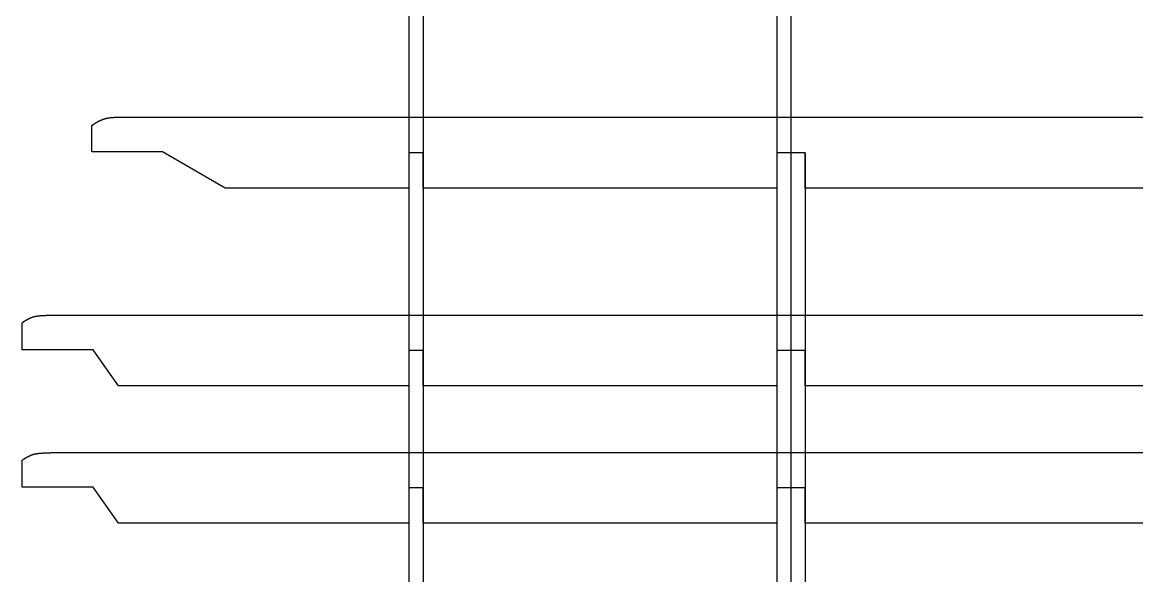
# Model space of a CAD drawing. Header units: inches. Extents: x -1514 to 1282, y -2074 to 286.
# Drawn here: x -461.23 to -429.74, y -153.01 to -137.36 of the extents above; entities that cross this region are included whole.
import ezdxf

# ---------------------------------------------------------------- set-up
doc = ezdxf.new("R2010")
doc.units = ezdxf.units.IN
doc.header["$LTSCALE"] = 0.1
doc.header["$MEASUREMENT"] = 0

msp = doc.modelspace()

# ---------------------------------------------------------------- linework, layer by layer
at = {"color": 3}
for p, q in [((-439.90824, -121.02337), (-439.90824, -222.48942)), ((-439.50824, -121.02337), (-439.50824, -213.28325)), ((-450.30828, -130.54698), (-450.30828, -224.15983)), ((-449.90826, -130.54698), (-449.90826, -205.2255)), ((-439.10827, -141.04436), (-439.10827, -219.8092))]:
    msp.add_line(p, q, dxfattribs=at)
at = {"color": 7, "linetype": 'Continuous', "lineweight": 25}
for points in [[(-429.29403, -142.04436), (-439.10827, -142.04436), (-439.10827, -141.04436), (-439.90827, -141.04436), (-439.90827, -142.04436), (-449.90827, -142.04436), (-449.90827, -141.04436), (-450.30827, -141.04436), (-450.30827, -142.04436), (-450.7806, -142.04436), (-451.25292, -142.04436), (-451.72525, -142.04436), (-452.19758, -142.04436), (-452.6699, -142.04436), (-453.14223, -142.04436), (-453.61456, -142.04436), (-454.08689, -142.04436), (-454.55921, -142.04436), (-455.03154, -142.04436), (-455.50387, -142.04436), (-457.27063, -141.02432), (-459.27063, -141.02432), (-459.27063, -140.28387), (-459.26643, -140.28028), (-459.2622, -140.27672), (-459.25795, -140.27319), (-459.25368, -140.26967), (-459.24938, -140.26618), (-459.24507, -140.26271), (-459.24073, -140.25927), (-459.23637, -140.25585), (-459.23199, -140.25245), (-459.22759, -140.24908), (-459.22317, -140.24573), (-459.21873, -140.2424), (-459.21427, -140.2391), (-459.20979, -140.23583), (-459.20529, -140.23258), (-459.20077, -140.22935), (-459.19623, -140.22615), (-459.19168, -140.22297), (-459.1871, -140.21982), (-459.18251, -140.21669), (-459.17789, -140.21359), (-459.17326, -140.21051), (-459.16861, -140.20746), (-459.16395, -140.20443), (-459.15927, -140.20143), (-459.15457, -140.19846), (-459.14985, -140.19551), (-459.14512, -140.19259), (-459.14037, -140.18969), (-459.1356, -140.18682), (-459.13082, -140.18398), (-459.12602, -140.18116), (-459.12121, -140.17837), (-459.11638, -140.17561), (-459.11154, -140.17287), (-459.10668, -140.17016), (-459.10181, -140.16748), (-459.09692, -140.16483), (-459.09202, -140.1622), (-459.0871, -140.1596), (-459.08218, -140.15703), (-459.07723, -140.15448), (-459.07228, -140.15196), (-459.06731, -140.14948), (-459.06233, -140.14701), (-459.05734, -140.14458), (-459.05234, -140.14218), (-459.04732, -140.1398), (-459.04229, -140.13746), (-459.03725, -140.13514), (-459.0322, -140.13285), (-459.02714, -140.13059), (-459.02206, -140.12836), (-459.01698, -140.12616), (-459.01189, -140.12398), (-459.00678, -140.12184), (-459.00167, -140.11973), (-458.99654, -140.11764), (-458.99141, -140.11559), (-458.98627, -140.11357), (-458.98112, -140.11157), (-458.97595, -140.10961), (-458.97077, -140.10767), (-458.96557, -140.10576), (-458.96037, -140.10388), (-458.95515, -140.10202), (-458.94992, -140.1002), (-458.94468, -140.0984), (-458.93942, -140.09664), (-458.93416, -140.0949), (-458.92888, -140.09319), (-458.92359, -140.09151), (-458.9183, -140.08985), (-458.91299, -140.08823), (-458.90767, -140.08664), (-458.90234, -140.08507), (-458.897, -140.08353), (-458.89165, -140.08203), (-458.8863, -140.08055), (-458.88093, -140.0791), (-458.87556, -140.07768), (-458.87017, -140.07628), (-458.86478, -140.07492), (-458.85938, -140.07359), (-458.85398, -140.07228), (-458.84856, -140.07101), (-458.84314, -140.06976), (-458.83771, -140.06855), (-458.83227, -140.06736), (-458.82683, -140.0662), (-458.82138, -140.06507), (-458.81593, -140.06397), (-458.81047, -140.0629), (-458.805, -140.06186), (-458.79953, -140.06085), (-458.79405, -140.05987), (-458.78857, -140.05892), (-458.78309, -140.058), (-458.7776, -140.05711), (-458.7721, -140.05625), (-458.76661, -140.05542), (-458.7611, -140.05462), (-458.7556, -140.05384), (-458.75009, -140.0531), (-458.74458, -140.05239), (-458.73907, -140.05171), (-458.73355, -140.05106), (-458.72803, -140.05044), (-458.72251, -140.04984), (-458.71699, -140.04928), (-458.71147, -140.04875), (-458.70595, -140.04825), (-458.70042, -140.04778), (-458.6949, -140.04734), (-458.68937, -140.04693), (-458.68384, -140.04655), (-458.67832, -140.0462), (-458.67279, -140.04588), (-458.66727, -140.0456), (-458.66174, -140.04534), (-458.65622, -140.04511), (-458.65062, -140.04491), (-458.64503, -140.04475), (-458.63943, -140.04461), (-458.63382, -140.0445), (-458.62822, -140.04443), (-458.62262, -140.04438), (-458.61702, -140.04436), (-399.57104, -140.04436)], [(-429.29403, -147.63693), (-439.10827, -147.63693), (-439.10827, -146.63693), (-439.90827, -146.63693), (-439.90827, -147.63693), (-449.90827, -147.63693), (-449.90827, -146.63693), (-450.30827, -146.63693), (-450.30827, -147.63693), (-458.51713, -147.63693), (-459.23466, -146.61693), (-461.23466, -146.61693), (-461.23466, -145.85444), (-461.23291, -145.85305), (-461.23116, -145.85166), (-461.22941, -145.85027), (-461.22765, -145.84889), (-461.22589, -145.84751), (-461.22413, -145.84614), (-461.22236, -145.84477), (-461.22059, -145.8434), (-461.21881, -145.84203), (-461.21704, -145.84067), (-461.21525, -145.83932), (-461.21347, -145.83797), (-461.21168, -145.83662), (-461.20989, -145.83528), (-461.2081, -145.83394), (-461.2063, -145.8326), (-461.2045, -145.83127), (-461.20269, -145.82994), (-461.20088, -145.82862), (-461.19907, -145.8273), (-461.19726, -145.82598), (-461.19544, -145.82467), (-461.19362, -145.82336), (-461.19179, -145.82205), (-461.18997, -145.82075), (-461.18814, -145.81946), (-461.1863, -145.81817), (-461.18446, -145.81688), (-461.18262, -145.81559), (-461.18078, -145.81431), (-461.17893, -145.81304), (-461.17708, -145.81176), (-461.17523, -145.8105), (-461.17338, -145.80923), (-461.17152, -145.80797), (-461.16966, -145.80672), (-461.16779, -145.80547), (-461.16592, -145.80422), (-461.16405, -145.80297), (-461.16218, -145.80173), (-461.1603, -145.8005), (-461.15842, -145.79927), (-461.15654, -145.79804), (-461.15465, -145.79682), (-461.15276, -145.7956), (-461.15087, -145.79439), (-461.14898, -145.79318), (-461.14708, -145.79197), (-461.14518, -145.79077), (-461.14328, -145.78957), (-461.14137, -145.78838), (-461.13946, -145.78719), (-461.13755, -145.786), (-461.13564, -145.78482), (-461.13372, -145.78364), (-461.1318, -145.78247), (-461.12988, -145.7813), (-461.12796, -145.78014), (-461.12603, -145.77898), (-461.1241, -145.77783), (-461.12216, -145.77667), (-461.12023, -145.77553), (-461.11829, -145.77439), (-461.11635, -145.77325), (-461.11441, -145.77211), (-461.11246, -145.77098), (-461.11051, -145.76986), (-461.10856, -145.76874), (-461.10661, -145.76762), (-461.10465, -145.76651), (-461.10269, -145.7654), (-461.10073, -145.7643), (-461.09877, -145.7632), (-461.0968, -145.76211), (-461.09483, -145.76102), (-461.09286, -145.75993), (-461.09089, -145.75885), (-461.08891, -145.75777), (-461.08693, -145.7567), (-461.08495, -145.75563), (-461.08297, -145.75457), (-461.08098, -145.75351), (-461.079, -145.75246), (-461.07701, -145.75141), (-461.07501, -145.75036), (-461.07302, -145.74932), (-461.07102, -145.74828), (-461.06902, -145.74725), (-461.06702, -145.74622), (-461.06502, -145.7452), (-461.06301, -145.74418), (-461.061, -145.74317), (-461.05899, -145.74216), (-461.05698, -145.74115), (-461.05497, -145.74015), (-461.05295, -145.73916), (-461.05093, -145.73817), (-461.04891, -145.73718), (-461.04689, -145.7362), (-461.04486, -145.73522), (-461.04284, -145.73425), (-461.04081, -145.73328), (-461.03878, -145.73231), (-461.03674, -145.73136), (-461.03471, -145.7304), (-461.03267, -145.72945), (-461.03063, -145.72851), (-461.02859, -145.72757), (-461.02655, -145.72663), (-461.0245, -145.7257), (-461.02246, -145.72477), (-461.02041, -145.72385), (-461.01836, -145.72294), (-461.0163, -145.72202), (-461.01425, -145.72112), (-461.01219, -145.72021), (-461.01014, -145.71932), (-461.00808, -145.71842), (-461.00601, -145.71753), (-461.00395, -145.71665), (-461.00189, -145.71577), (-460.99982, -145.7149), (-460.99775, -145.71403), (-460.99568, -145.71316), (-460.99361, -145.7123), (-460.99153, -145.71145), (-460.98946, -145.7106), (-460.98738, -145.70975), (-460.9853, -145.70891), (-460.98322, -145.70808), (-460.98114, -145.70725), (-460.97906, -145.70642), (-460.97697, -145.7056), (-460.97489, -145.70478), (-460.9728, -145.70397), (-460.97071, -145.70317), (-460.96862, -145.70237), (-460.96653, -145.70157), (-460.96443, -145.70078), (-460.96234, -145.69999), (-460.96024, -145.69921), (-460.95814, -145.69843), (-460.95604, -145.69766), (-460.95394, -145.69689), (-460.95184, -145.69613), (-460.94974, -145.69537), (-460.94763, -145.69462), (-460.94552, -145.69388), (-460.94342, -145.69313), (-460.94289, -145.69295), (-460.94262, -145.69286), (-460.94236, -145.69276), (-460.9413, -145.69239), (-460.93917, -145.69166), (-460.9381, -145.69129), (-460.93704, -145.69092), (-460.93597, -145.69056), (-460.9349, -145.69019), (-460.93382, -145.68983), (-460.93275, -145.68947), (-460.93167, -145.68911), (-460.93059, -145.68875), (-460.9295, -145.6884), (-460.92841, -145.68804), (-460.92732, -145.68768), (-460.92622, -145.68733), (-460.92512, -145.68698), (-460.92402, -145.68662), (-460.92291, -145.68627), (-460.92179, -145.68592), (-460.92067, -145.68558), (-460.91955, -145.68523), (-460.91842, -145.68488), (-460.91728, -145.68454), (-460.91671, -145.68437), (-460.91613, -145.68419), (-460.91556, -145.68402), (-460.91498, -145.68385), (-460.91441, -145.68368), (-460.91383, -145.68351), (-460.91325, -145.68334), (-460.91266, -145.68317), (-460.91208, -145.683), (-460.91149, -145.68283), (-460.91091, -145.68266), (-460.91032, -145.68249), (-460.90972, -145.68232), (-460.90913, -145.68216), (-460.90853, -145.68199), (-460.90794, -145.68182), (-460.90734, -145.68165), (-460.90673, -145.68148), (-460.90613, -145.68132), (-460.90552, -145.68115), (-460.90491, -145.68098), (-460.9043, -145.68082), (-460.90369, -145.68065), (-460.90308, -145.68049), (-460.90246, -145.68032), (-460.90184, -145.68016), (-460.90122, -145.67999), (-460.90059, -145.67983), (-460.89997, -145.67966), (-460.89934, -145.6795), (-460.8987, -145.67934), (-460.89807, -145.67917), (-460.89743, -145.67901), (-460.89679, -145.67885), (-460.89615, -145.67868), (-460.89551, -145.67852), (-460.89486, -145.67836), (-460.89421, -145.6782), (-460.89356, -145.67804), (-460.8929, -145.67788), (-460.89224, -145.67771), (-460.89158, -145.67755), (-460.89092, -145.67739), (-460.89025, -145.67723), (-460.88958, -145.67707), (-460.88891, -145.67691), (-460.88823, -145.67676), (-460.88755, -145.6766), (-460.88687, -145.67644), (-460.88619, -145.67628), (-460.8855, -145.67612), (-460.88481, -145.67596), (-460.88412, -145.67581), (-460.88342, -145.67565), (-460.88272, -145.67549), (-460.88201, -145.67533), (-460.88131, -145.67518), (-460.8806, -145.67502), (-460.87988, -145.67486), (-460.87917, -145.67471), (-460.87845, -145.67455), (-460.87772, -145.6744), (-460.877, -145.67424), (-460.87627, -145.67409), (-460.87553, -145.67393), (-460.87479, -145.67378), (-460.87405, -145.67363), (-460.87331, -145.67347), (-460.87256, -145.67332), (-460.87181, -145.67317), (-460.87105, -145.67301), (-460.87029, -145.67286), (-460.86953, -145.67271), (-460.86876, -145.67256), (-460.86799, -145.6724), (-460.86721, -145.67225), (-460.86644, -145.6721), (-460.86565, -145.67195), (-460.86487, -145.6718), (-460.86408, -145.67165), (-460.86328, -145.6715), (-460.86248, -145.67135), (-460.86168, -145.6712), (-460.86087, -145.67105), (-460.86006, -145.6709), (-460.85925, -145.67075), (-460.85843, -145.6706), (-460.8576, -145.67045), (-460.85678, -145.67031), (-460.85595, -145.67016), (-460.85511, -145.67001), (-460.85427, -145.66986), (-460.85342, -145.66972), (-460.85257, -145.66957), (-460.85172, -145.66942), (-460.85086, -145.66928), (-460.85, -145.66913), (-460.84913, -145.66898), (-460.84826, -145.66884), (-460.84738, -145.66869), (-460.8465, -145.66855), (-460.84562, -145.6684), (-460.84473, -145.66826), (-460.84383, -145.66811), (-460.84293, -145.66797), (-460.84203, -145.66783), (-460.84112, -145.66768), (-460.8402, -145.66754), (-460.83928, -145.6674), (-460.83836, -145.66725), (-460.83743, -145.66711), (-460.8365, -145.66697), (-460.83556, -145.66683), (-460.83461, -145.66669), (-460.83366, -145.66654), (-460.83271, -145.6664), (-460.83175, -145.66626), (-460.83079, -145.66612), (-460.82982, -145.66598), (-460.82884, -145.66584), (-460.82786, -145.6657), (-460.82688, -145.66556), (-460.82589, -145.66542), (-460.82489, -145.66528), (-460.82389, -145.66514), (-460.82288, -145.665), (-460.82187, -145.66486), (-460.82086, -145.66473), (-460.81983, -145.66459), (-460.8188, -145.66445), (-460.81777, -145.66431), (-460.81673, -145.66418), (-460.81569, -145.66404), (-460.81464, -145.6639), (-460.81358, -145.66376), (-460.81252, -145.66363), (-460.81145, -145.66349), (-460.81038, -145.66336), (-460.8093, -145.66322), (-460.80821, -145.66309), (-460.80712, -145.66295), (-460.80602, -145.66282), (-460.80492, -145.66268), (-460.80381, -145.66255), (-460.8027, -145.66241), (-460.80158, -145.66228), (-460.80045, -145.66214), (-460.79932, -145.66201), (-460.79818, -145.66188), (-460.79703, -145.66174), (-460.79588, -145.66161), (-460.79473, -145.66148), (-460.79356, -145.66135), (-460.79239, -145.66122), (-460.79122, -145.66108), (-460.79004, -145.66095), (-460.78885, -145.66082), (-460.78765, -145.66069), (-460.78645, -145.66056), (-460.78585, -145.66049), (-460.78524, -145.66043), (-460.78464, -145.66036), (-460.78403, -145.6603), (-460.78342, -145.66023), (-460.78281, -145.66017), (-460.7822, -145.6601), (-460.78158, -145.66004), (-460.78096, -145.65997), (-460.78035, -145.65991), (-460.77973, -145.65984), (-460.77911, -145.65978), (-460.77848, -145.65971), (-460.77786, -145.65965), (-460.77723, -145.65959), (-460.77661, -145.65952), (-460.77598, -145.65946), (-460.77535, -145.65939), (-460.77471, -145.65933), (-460.77408, -145.65926), (-460.77344, -145.6592), (-460.77281, -145.65914), (-460.77217, -145.65907), (-460.77153, -145.65901), (-460.77088, -145.65894), (-460.77024, -145.65888), (-460.76959, -145.65882), (-460.76894, -145.65875), (-460.76829, -145.65869), (-460.76764, -145.65862), (-460.76699, -145.65856), (-460.76634, -145.6585), (-460.76568, -145.65843), (-460.76502, -145.65837), (-460.76436, -145.65831), (-460.7637, -145.65824), (-460.76304, -145.65818), (-460.76237, -145.65812), (-460.7617, -145.65805), (-460.76103, -145.65799), (-460.76036, -145.65793), (-460.75969, -145.65787), (-460.75902, -145.6578), (-460.75834, -145.65774), (-460.75767, -145.65768), (-460.75699, -145.65761), (-460.7563, -145.65755), (-460.75562, -145.65749), (-460.75494, -145.65743), (-460.75425, -145.65736), (-460.75356, -145.6573), (-460.75287, -145.65724), (-460.75218, -145.65718), (-460.75149, -145.65712), (-460.75079, -145.65705), (-460.75009, -145.65699), (-460.7494, -145.65693), (-460.74869, -145.65687), (-460.74799, -145.6568), (-460.74729, -145.65674), (-460.74658, -145.65668), (-460.74587, -145.65662), (-460.74516, -145.65656), (-460.74445, -145.6565), (-460.74374, -145.65643), (-460.74302, -145.65637), (-460.7423, -145.65631), (-460.74158, -145.65625), (-460.74086, -145.65619), (-460.74014, -145.65613), (-460.73941, -145.65607), (-460.73869, -145.656), (-460.73796, -145.65594), (-460.73723, -145.65588), (-460.7365, -145.65582), (-460.73576, -145.65576), (-460.73502, -145.6557), (-460.73429, -145.65564), (-460.73355, -145.65558), (-460.7328, -145.65552), (-460.73206, -145.65546), (-460.73131, -145.6554), (-460.73057, -145.65534), (-460.72982, -145.65527), (-460.72907, -145.65521), (-460.72831, -145.65515), (-460.72756, -145.65509), (-460.7268, -145.65503), (-460.72604, -145.65497), (-460.72528, -145.65491), (-460.72451, -145.65485), (-460.72375, -145.65479), (-460.72298, -145.65473), (-460.72221, -145.65467), (-460.72144, -145.65461), (-460.72067, -145.65455), (-460.71989, -145.65449), (-460.71912, -145.65443), (-460.71834, -145.65437), (-460.71756, -145.65431), (-460.71677, -145.65425), (-460.71599, -145.65419), (-460.7152, -145.65414), (-460.71441, -145.65408), (-460.71362, -145.65402), (-460.71283, -145.65396), (-460.71203, -145.6539), (-460.71124, -145.65384), (-460.71044, -145.65378), (-460.70964, -145.65372), (-460.70883, -145.65366), (-460.70803, -145.6536), (-460.70722, -145.65354), (-460.70641, -145.65348), (-460.7056, -145.65343), (-460.70479, -145.65337), (-460.70397, -145.65331), (-460.70315, -145.65325), (-460.70234, -145.65319), (-460.70151, -145.65313), (-460.70069, -145.65307), (-460.69986, -145.65302), (-460.69904, -145.65296), (-460.69821, -145.6529), (-460.69738, -145.65284), (-460.69654, -145.65278), (-460.69571, -145.65272), (-460.69487, -145.65267), (-460.69403, -145.65261), (-460.69318, -145.65255), (-460.69234, -145.65249), (-460.69149, -145.65243), (-460.69064, -145.65238), (-460.68979, -145.65232), (-460.68894, -145.65226), (-460.68809, -145.6522), (-460.68723, -145.65215), (-460.68637, -145.65209), (-460.68551, -145.65203), (-460.68464, -145.65197), (-460.68378, -145.65192), (-460.68291, -145.65186), (-460.68204, -145.6518), (-460.68117, -145.65174), (-460.68029, -145.65169), (-460.67942, -145.65163), (-460.67854, -145.65157), (-460.67766, -145.65152), (-460.67678, -145.65146), (-460.67589, -145.6514), (-460.675, -145.65135), (-460.67411, -145.65129), (-460.67322, -145.65123), (-460.67233, -145.65118), (-460.67143, -145.65112), (-460.67053, -145.65106), (-460.66963, -145.65101), (-460.66873, -145.65095), (-460.66783, -145.65089), (-460.66692, -145.65084), (-460.66601, -145.65078), (-460.6651, -145.65072), (-460.66418, -145.65067), (-460.66327, -145.65061), (-460.66235, -145.65055), (-460.66143, -145.6505), (-460.66051, -145.65044), (-460.65958, -145.65039), (-460.65865, -145.65033), (-460.65772, -145.65028), (-460.65679, -145.65022), (-460.65586, -145.65016), (-460.65492, -145.65011), (-460.65398, -145.65005), (-460.65304, -145.65), (-460.6521, -145.64994), (-460.65116, -145.64989), (-460.65021, -145.64983), (-460.64926, -145.64978), (-460.64831, -145.64972), (-460.64735, -145.64966), (-460.64639, -145.64961), (-460.64543, -145.64955), (-460.64447, -145.6495), (-460.64351, -145.64944), (-460.64254, -145.64939), (-460.64158, -145.64933), (-460.6406, -145.64928), (-460.63963, -145.64922), (-460.63866, -145.64917), (-460.63768, -145.64911), (-460.6367, -145.64906), (-460.63572, -145.64901), (-460.63473, -145.64895), (-460.63374, -145.6489), (-460.63275, -145.64884), (-460.63176, -145.64879), (-460.63077, -145.64873), (-460.62977, -145.64868), (-460.62877, -145.64862), (-460.62777, -145.64857), (-460.62677, -145.64852), (-460.62576, -145.64846), (-460.62475, -145.64841), (-460.62374, -145.64835), (-460.62273, -145.6483), (-460.62171, -145.64825), (-460.6207, -145.64819), (-460.61968, -145.64814), (-460.61865, -145.64809), (-460.61763, -145.64803), (-460.6166, -145.64798), (-460.61557, -145.64792), (-460.61454, -145.64787), (-460.6135, -145.64782), (-460.61247, -145.64776), (-460.61143, -145.64771), (-460.61038, -145.64766), (-460.60934, -145.6476), (-460.60829, -145.64755), (-460.60724, -145.6475), (-460.60619, -145.64744), (-460.60514, -145.64739), (-460.60408, -145.64734), (-460.60302, -145.64729), (-460.60196, -145.64723), (-460.6009, -145.64718), (-460.59983, -145.64713), (-460.59876, -145.64707), (-460.59769, -145.64702), (-460.59661, -145.64697), (-460.59554, -145.64692), (-460.59446, -145.64686), (-460.59338, -145.64681), (-460.59229, -145.64676), (-460.59121, -145.64671), (-460.59012, -145.64665), (-460.58902, -145.6466), (-460.58793, -145.64655), (-460.58683, -145.6465), (-460.58573, -145.64644), (-460.58463, -145.64639), (-460.58353, -145.64634), (-460.58242, -145.64629), (-460.58131, -145.64624), (-460.5802, -145.64618), (-460.57909, -145.64613), (-460.57797, -145.64608), (-460.57685, -145.64603), (-460.57573, -145.64598), (-460.5746, -145.64593), (-460.57348, -145.64587), (-460.57235, -145.64582), (-460.57121, -145.64577), (-460.57008, -145.64572), (-460.56894, -145.64567), (-460.5678, -145.64562), (-460.56666, -145.64557), (-460.56551, -145.64551), (-460.56436, -145.64546), (-460.56321, -145.64541), (-460.56206, -145.64536), (-460.5609, -145.64531), (-460.55975, -145.64526), (-460.55859, -145.64521), (-460.55742, -145.64516), (-460.55626, -145.64511), (-460.55509, -145.64505), (-460.55392, -145.645), (-460.55274, -145.64495), (-460.55156, -145.6449), (-460.55038, -145.64485), (-460.5492, -145.6448), (-460.54802, -145.64475), (-460.54683, -145.6447), (-460.54564, -145.64465), (-460.54445, -145.6446), (-460.54325, -145.64455), (-460.54205, -145.6445), (-460.54085, -145.64445), (-460.53965, -145.6444), (-460.53844, -145.64435), (-460.53724, -145.6443), (-460.53602, -145.64425), (-460.53481, -145.6442), (-460.53359, -145.64415), (-460.53237, -145.6441), (-460.53115, -145.64405), (-460.52993, -145.644), (-460.5287, -145.64395), (-460.52747, -145.6439), (-460.52624, -145.64385), (-460.525, -145.6438), (-460.52376, -145.64375), (-460.52252, -145.6437), (-460.52128, -145.64365), (-460.52003, -145.6436), (-460.51878, -145.64355), (-460.51753, -145.6435), (-460.51627, -145.64345), (-460.51501, -145.64341), (-460.51375, -145.64336), (-460.51249, -145.64331), (-460.51122, -145.64326), (-460.50996, -145.64321), (-460.50868, -145.64316), (-460.50741, -145.64311), (-460.50613, -145.64306), (-460.50485, -145.64301), (-460.50357, -145.64296), (-460.50228, -145.64292), (-460.501, -145.64287), (-460.49971, -145.64282), (-460.49841, -145.64277), (-460.49711, -145.64272), (-460.49582, -145.64267), (-460.49451, -145.64262), (-460.49321, -145.64258), (-460.4919, -145.64253), (-460.49059, -145.64248), (-460.48928, -145.64243), (-460.48796, -145.64238), (-460.48664, -145.64234), (-460.48532, -145.64229), (-460.48399, -145.64224), (-460.48266, -145.64219), (-460.48133, -145.64214), (-460.48, -145.6421), (-460.47866, -145.64205), (-460.47732, -145.642), (-460.47598, -145.64195), (-460.47464, -145.6419), (-460.47329, -145.64186), (-460.47194, -145.64181), (-460.47059, -145.64176), (-460.46923, -145.64171), (-460.46787, -145.64167), (-460.46651, -145.64162), (-460.46514, -145.64157), (-460.46377, -145.64152), (-460.4624, -145.64148), (-460.46103, -145.64143), (-460.45965, -145.64138), (-460.45827, -145.64133), (-460.45689, -145.64129), (-460.4555, -145.64124), (-460.45411, -145.64119), (-460.45272, -145.64115), (-460.45133, -145.6411), (-460.44993, -145.64105), (-460.44853, -145.64101), (-460.44713, -145.64096), (-460.44572, -145.64091), (-460.44431, -145.64087), (-460.4429, -145.64082), (-460.44148, -145.64077), (-460.44007, -145.64073), (-460.43865, -145.64068), (-460.43722, -145.64063), (-460.43579, -145.64059), (-460.43436, -145.64054), (-460.43293, -145.64049), (-460.4315, -145.64045), (-460.43006, -145.6404), (-460.42861, -145.64035), (-460.42717, -145.64031), (-460.42572, -145.64026), (-460.42427, -145.64022), (-460.42282, -145.64017), (-460.42136, -145.64012), (-460.4199, -145.64008), (-460.41844, -145.64003), (-460.41697, -145.63999), (-460.4155, -145.63994), (-460.41403, -145.6399), (-460.41255, -145.63985), (-460.41107, -145.6398), (-460.40959, -145.63976), (-460.40811, -145.63971), (-460.40662, -145.63967), (-460.40513, -145.63962), (-460.40364, -145.63958), (-460.40214, -145.63953), (-460.40064, -145.63949), (-460.39914, -145.63944), (-460.39763, -145.6394), (-460.39612, -145.63935), (-460.39461, -145.6393), (-460.3931, -145.63926), (-460.39158, -145.63921), (-460.39006, -145.63917), (-460.38853, -145.63912), (-460.387, -145.63908), (-460.38547, -145.63903), (-460.38394, -145.63899), (-460.3824, -145.63895), (-460.38086, -145.6389), (-460.37932, -145.63886), (-460.37777, -145.63881), (-460.37622, -145.63877), (-460.37467, -145.63872), (-460.37312, -145.63868), (-460.37156, -145.63863), (-460.37, -145.63859), (-460.36843, -145.63854), (-460.36686, -145.6385), (-460.36529, -145.63846), (-460.36372, -145.63841), (-460.36214, -145.63837), (-460.36056, -145.63832), (-460.35897, -145.63828), (-460.35739, -145.63823), (-460.3558, -145.63819), (-460.3542, -145.63815), (-460.35261, -145.6381), (-460.35101, -145.63806), (-460.3494, -145.63801), (-460.3478, -145.63797), (-460.34619, -145.63793), (-460.34457, -145.63788), (-460.34296, -145.63784), (-460.34134, -145.6378), (-460.33971, -145.63775), (-460.33809, -145.63771), (-460.33646, -145.63767), (-460.33483, -145.63762), (-460.33319, -145.63758), (-460.33155, -145.63754), (-460.32991, -145.63749), (-460.32827, -145.63745), (-460.32662, -145.63741), (-460.32497, -145.63736), (-460.32331, -145.63732), (-460.32165, -145.63728), (-460.31999, -145.63723), (-460.31833, -145.63719), (-460.31666, -145.63715), (-460.31499, -145.6371), (-460.31331, -145.63706), (-460.31164, -145.63702), (-460.30995, -145.63698), (-460.30827, -145.63693), (-397.87979, -145.63693)], [(-429.29403, -151.5269), (-439.10827, -151.5269), (-439.10827, -150.5269), (-439.90827, -150.5269), (-439.90827, -151.5269), (-449.90827, -151.5269), (-449.90827, -150.5269), (-450.30827, -150.5269), (-450.30827, -151.5269), (-458.51713, -151.5269), (-459.23466, -150.5069), (-461.23466, -150.5069), (-461.23466, -149.74441), (-461.23291, -149.74302), (-461.23116, -149.74163), (-461.22941, -149.74024), (-461.22765, -149.73886), (-461.22589, -149.73748), (-461.22413, -149.7361), (-461.22236, -149.73473), (-461.22059, -149.73336), (-461.21881, -149.732), (-461.21704, -149.73064), (-461.21525, -149.72929), (-461.21347, -149.72793), (-461.21168, -149.72659), (-461.20989, -149.72524), (-461.2081, -149.7239), (-461.2063, -149.72257), (-461.2045, -149.72124), (-461.20269, -149.71991), (-461.20088, -149.71858), (-461.19907, -149.71726), (-461.19726, -149.71595), (-461.19544, -149.71463), (-461.19362, -149.71333), (-461.19179, -149.71202), (-461.18997, -149.71072), (-461.18814, -149.70942), (-461.1863, -149.70813), (-461.18446, -149.70684), (-461.18262, -149.70556), (-461.18078, -149.70428), (-461.17893, -149.703), (-461.17708, -149.70173), (-461.17523, -149.70046), (-461.17338, -149.6992), (-461.17152, -149.69794), (-461.16966, -149.69668), (-461.16779, -149.69543), (-461.16592, -149.69418), (-461.16405, -149.69294), (-461.16218, -149.6917), (-461.1603, -149.69047), (-461.15842, -149.68924), (-461.15654, -149.68801), (-461.15465, -149.68679), (-461.15276, -149.68557), (-461.15087, -149.68435), (-461.14898, -149.68314), (-461.14708, -149.68194), (-461.14518, -149.68073), (-461.14328, -149.67954), (-461.14137, -149.67834), (-461.13946, -149.67715), (-461.13755, -149.67597), (-461.13564, -149.67479), (-461.13372, -149.67361), (-461.1318, -149.67244), (-461.12988, -149.67127), (-461.12796, -149.67011), (-461.12603, -149.66895), (-461.1241, -149.66779), (-461.12216, -149.66664), (-461.12023, -149.6655), (-461.11829, -149.66435), (-461.11635, -149.66321), (-461.11441, -149.66208), (-461.11246, -149.66095), (-461.11051, -149.65983), (-461.10856, -149.65871), (-461.10661, -149.65759), (-461.10465, -149.65648), (-461.10269, -149.65537), (-461.10073, -149.65427), (-461.09877, -149.65317), (-461.0968, -149.65207), (-461.09483, -149.65098), (-461.09286, -149.6499), (-461.09089, -149.64882), (-461.08891, -149.64774), (-461.08693, -149.64667), (-461.08495, -149.6456), (-461.08297, -149.64454), (-461.08098, -149.64348), (-461.079, -149.64242), (-461.07701, -149.64137), (-461.07501, -149.64033), (-461.07302, -149.63929), (-461.07102, -149.63825), (-461.06902, -149.63722), (-461.06702, -149.63619), (-461.06502, -149.63517), (-461.06301, -149.63415), (-461.061, -149.63313), (-461.05899, -149.63212), (-461.05698, -149.63112), (-461.05497, -149.63012), (-461.05295, -149.62912), (-461.05093, -149.62813), (-461.04891, -149.62715), (-461.04689, -149.62616), (-461.04486, -149.62519), (-461.04284, -149.62421), (-461.04081, -149.62325), (-461.03878, -149.62228), (-461.03674, -149.62132), (-461.03471, -149.62037), (-461.03267, -149.61942), (-461.03063, -149.61847), (-461.02859, -149.61753), (-461.02655, -149.6166), (-461.0245, -149.61567), (-461.02246, -149.61474), (-461.02041, -149.61382), (-461.01836, -149.6129), (-461.0163, -149.61199), (-461.01425, -149.61108), (-461.01219, -149.61018), (-461.01014, -149.60928), (-461.00808, -149.60839), (-461.00601, -149.6075), (-461.00395, -149.60662), (-461.00189, -149.60574), (-460.99982, -149.60487), (-460.99775, -149.604), (-460.99568, -149.60313), (-460.99361, -149.60227), (-460.99153, -149.60142), (-460.98946, -149.60057), (-460.98738, -149.59972), (-460.9853, -149.59888), (-460.98322, -149.59805), (-460.98114, -149.59721), (-460.97906, -149.59639), (-460.97697, -149.59557), (-460.97489, -149.59475), (-460.9728, -149.59394), (-460.97071, -149.59313), (-460.96862, -149.59233), (-460.96653, -149.59154), (-460.96443, -149.59074), (-460.96234, -149.58996), (-460.96024, -149.58918), (-460.95814, -149.5884), (-460.95604, -149.58763), (-460.95394, -149.58686), (-460.95184, -149.5861), (-460.94974, -149.58534), (-460.94763, -149.58459), (-460.94552, -149.58384), (-460.94342, -149.5831), (-460.94289, -149.58292), (-460.94262, -149.58282), (-460.94236, -149.58273), (-460.9413, -149.58236), (-460.93917, -149.58162), (-460.9381, -149.58126), (-460.93704, -149.58089), (-460.93597, -149.58053), (-460.9349, -149.58016), (-460.93382, -149.5798), (-460.93275, -149.57944), (-460.93167, -149.57908), (-460.93059, -149.57872), (-460.9295, -149.57836), (-460.92841, -149.57801), (-460.92732, -149.57765), (-460.92622, -149.5773), (-460.92512, -149.57694), (-460.92402, -149.57659), (-460.92291, -149.57624), (-460.92179, -149.57589), (-460.92067, -149.57554), (-460.91955, -149.5752), (-460.91842, -149.57485), (-460.91728, -149.57451), (-460.91671, -149.57433), (-460.91613, -149.57416), (-460.91556, -149.57399), (-460.91498, -149.57382), (-460.91441, -149.57365), (-460.91383, -149.57348), (-460.91325, -149.57331), (-460.91266, -149.57314), (-460.91208, -149.57297), (-460.91149, -149.5728), (-460.91091, -149.57263), (-460.91032, -149.57246), (-460.90972, -149.57229), (-460.90913, -149.57212), (-460.90853, -149.57195), (-460.90794, -149.57179), (-460.90734, -149.57162), (-460.90673, -149.57145), (-460.90613, -149.57129), (-460.90552, -149.57112), (-460.90491, -149.57095), (-460.9043, -149.57079), (-460.90369, -149.57062), (-460.90308, -149.57045), (-460.90246, -149.57029), (-460.90184, -149.57012), (-460.90122, -149.56996), (-460.90059, -149.5698), (-460.89997, -149.56963), (-460.89934, -149.56947), (-460.8987, -149.5693), (-460.89807, -149.56914), (-460.89743, -149.56898), (-460.89679, -149.56881), (-460.89615, -149.56865), (-460.89551, -149.56849), (-460.89486, -149.56833), (-460.89421, -149.56817), (-460.89356, -149.568), (-460.8929, -149.56784), (-460.89224, -149.56768), (-460.89158, -149.56752), (-460.89092, -149.56736), (-460.89025, -149.5672), (-460.88958, -149.56704), (-460.88891, -149.56688), (-460.88823, -149.56672), (-460.88755, -149.56656), (-460.88687, -149.5664), (-460.88619, -149.56625), (-460.8855, -149.56609), (-460.88481, -149.56593), (-460.88412, -149.56577), (-460.88342, -149.56562), (-460.88272, -149.56546), (-460.88201, -149.5653), (-460.88131, -149.56514), (-460.8806, -149.56499), (-460.87988, -149.56483), (-460.87917, -149.56468), (-460.87845, -149.56452), (-460.87772, -149.56437), (-460.877, -149.56421), (-460.87627, -149.56406), (-460.87553, -149.5639), (-460.87479, -149.56375), (-460.87405, -149.56359), (-460.87331, -149.56344), (-460.87256, -149.56329), (-460.87181, -149.56313), (-460.87105, -149.56298), (-460.87029, -149.56283), (-460.86953, -149.56268), (-460.86876, -149.56252), (-460.86799, -149.56237), (-460.86721, -149.56222), (-460.86644, -149.56207), (-460.86565, -149.56192), (-460.86487, -149.56177), (-460.86408, -149.56162), (-460.86328, -149.56147), (-460.86248, -149.56132), (-460.86168, -149.56117), (-460.86087, -149.56102), (-460.86006, -149.56087), (-460.85925, -149.56072), (-460.85843, -149.56057), (-460.8576, -149.56042), (-460.85678, -149.56027), (-460.85595, -149.56013), (-460.85511, -149.55998), (-460.85427, -149.55983), (-460.85342, -149.55968), (-460.85257, -149.55954), (-460.85172, -149.55939), (-460.85086, -149.55924), (-460.85, -149.5591), (-460.84913, -149.55895), (-460.84826, -149.55881), (-460.84738, -149.55866), (-460.8465, -149.55852), (-460.84562, -149.55837), (-460.84473, -149.55823), (-460.84383, -149.55808), (-460.84293, -149.55794), (-460.84203, -149.55779), (-460.84112, -149.55765), (-460.8402, -149.55751), (-460.83928, -149.55736), (-460.83836, -149.55722), (-460.83743, -149.55708), (-460.8365, -149.55694), (-460.83556, -149.55679), (-460.83461, -149.55665), (-460.83366, -149.55651), (-460.83271, -149.55637), (-460.83175, -149.55623), (-460.83079, -149.55609), (-460.82982, -149.55595), (-460.82884, -149.55581), (-460.82786, -149.55567), (-460.82688, -149.55553), (-460.82589, -149.55539), (-460.82489, -149.55525), (-460.82389, -149.55511), (-460.82288, -149.55497), (-460.82187, -149.55483), (-460.82086, -149.55469), (-460.81983, -149.55456), (-460.8188, -149.55442), (-460.81777, -149.55428), (-460.81673, -149.55414), (-460.81569, -149.55401), (-460.81464, -149.55387), (-460.81358, -149.55373), (-460.81252, -149.5536), (-460.81145, -149.55346), (-460.81038, -149.55332), (-460.8093, -149.55319), (-460.80821, -149.55305), (-460.80712, -149.55292), (-460.80602, -149.55278), (-460.80492, -149.55265), (-460.80381, -149.55251), (-460.8027, -149.55238), (-460.80158, -149.55225), (-460.80045, -149.55211), (-460.79932, -149.55198), (-460.79818, -149.55184), (-460.79703, -149.55171), (-460.79588, -149.55158), (-460.79473, -149.55145), (-460.79356, -149.55131), (-460.79239, -149.55118), (-460.79122, -149.55105), (-460.79004, -149.55092), (-460.78885, -149.55079), (-460.78765, -149.55066), (-460.78645, -149.55053), (-460.78585, -149.55046), (-460.78524, -149.5504), (-460.78464, -149.55033), (-460.78403, -149.55027), (-460.78342, -149.5502), (-460.78281, -149.55013), (-460.7822, -149.55007), (-460.78158, -149.55001), (-460.78096, -149.54994), (-460.78035, -149.54988), (-460.77973, -149.54981), (-460.77911, -149.54975), (-460.77848, -149.54968), (-460.77786, -149.54962), (-460.77723, -149.54955), (-460.77661, -149.54949), (-460.77598, -149.54942), (-460.77535, -149.54936), (-460.77471, -149.54929), (-460.77408, -149.54923), (-460.77344, -149.54917), (-460.77281, -149.5491), (-460.77217, -149.54904), (-460.77153, -149.54897), (-460.77088, -149.54891), (-460.77024, -149.54885), (-460.76959, -149.54878), (-460.76894, -149.54872), (-460.76829, -149.54866), (-460.76764, -149.54859), (-460.76699, -149.54853), (-460.76634, -149.54846), (-460.76568, -149.5484), (-460.76502, -149.54834), (-460.76436, -149.54827), (-460.7637, -149.54821), (-460.76304, -149.54815), (-460.76237, -149.54809), (-460.7617, -149.54802), (-460.76103, -149.54796), (-460.76036, -149.5479), (-460.75969, -149.54783), (-460.75902, -149.54777), (-460.75834, -149.54771), (-460.75767, -149.54764), (-460.75699, -149.54758), (-460.7563, -149.54752), (-460.75562, -149.54746), (-460.75494, -149.54739), (-460.75425, -149.54733), (-460.75356, -149.54727), (-460.75287, -149.54721), (-460.75218, -149.54714), (-460.75149, -149.54708), (-460.75079, -149.54702), (-460.75009, -149.54696), (-460.7494, -149.5469), (-460.74869, -149.54683), (-460.74799, -149.54677), (-460.74729, -149.54671), (-460.74658, -149.54665), (-460.74587, -149.54659), (-460.74516, -149.54652), (-460.74445, -149.54646), (-460.74374, -149.5464), (-460.74302, -149.54634), (-460.7423, -149.54628), (-460.74158, -149.54622), (-460.74086, -149.54616), (-460.74014, -149.54609), (-460.73941, -149.54603), (-460.73869, -149.54597), (-460.73796, -149.54591), (-460.73723, -149.54585), (-460.7365, -149.54579), (-460.73576, -149.54573), (-460.73502, -149.54567), (-460.73429, -149.54561), (-460.73355, -149.54555), (-460.7328, -149.54548), (-460.73206, -149.54542), (-460.73131, -149.54536), (-460.73057, -149.5453), (-460.72982, -149.54524), (-460.72907, -149.54518), (-460.72831, -149.54512), (-460.72756, -149.54506), (-460.7268, -149.545), (-460.72604, -149.54494), (-460.72528, -149.54488), (-460.72451, -149.54482), (-460.72375, -149.54476), (-460.72298, -149.5447), (-460.72221, -149.54464), (-460.72144, -149.54458), (-460.72067, -149.54452), (-460.71989, -149.54446), (-460.71912, -149.5444), (-460.71834, -149.54434), (-460.71756, -149.54428), (-460.71677, -149.54422), (-460.71599, -149.54416), (-460.7152, -149.5441), (-460.71441, -149.54404), (-460.71362, -149.54398), (-460.71283, -149.54392), (-460.71203, -149.54387), (-460.71124, -149.54381), (-460.71044, -149.54375), (-460.70964, -149.54369), (-460.70883, -149.54363), (-460.70803, -149.54357), (-460.70722, -149.54351), (-460.70641, -149.54345), (-460.7056, -149.54339), (-460.70479, -149.54333), (-460.70397, -149.54328), (-460.70315, -149.54322), (-460.70234, -149.54316), (-460.70151, -149.5431), (-460.70069, -149.54304), (-460.69986, -149.54298), (-460.69904, -149.54292), (-460.69821, -149.54287), (-460.69738, -149.54281), (-460.69654, -149.54275), (-460.69571, -149.54269), (-460.69487, -149.54263), (-460.69403, -149.54258), (-460.69318, -149.54252), (-460.69234, -149.54246), (-460.69149, -149.5424), (-460.69064, -149.54234), (-460.68979, -149.54229), (-460.68894, -149.54223), (-460.68809, -149.54217), (-460.68723, -149.54211), (-460.68637, -149.54206), (-460.68551, -149.542), (-460.68464, -149.54194), (-460.68378, -149.54188), (-460.68291, -149.54183), (-460.68204, -149.54177), (-460.68117, -149.54171), (-460.68029, -149.54165), (-460.67942, -149.5416), (-460.67854, -149.54154), (-460.67766, -149.54148), (-460.67678, -149.54143), (-460.67589, -149.54137), (-460.675, -149.54131), (-460.67411, -149.54126), (-460.67322, -149.5412), (-460.67233, -149.54114), (-460.67143, -149.54109), (-460.67053, -149.54103), (-460.66963, -149.54097), (-460.66873, -149.54092), (-460.66783, -149.54086), (-460.66692, -149.5408), (-460.66601, -149.54075), (-460.6651, -149.54069), (-460.66418, -149.54063), (-460.66327, -149.54058), (-460.66235, -149.54052), (-460.66143, -149.54047), (-460.66051, -149.54041), (-460.65958, -149.54035), (-460.65865, -149.5403), (-460.65772, -149.54024), (-460.65679, -149.54019), (-460.65586, -149.54013), (-460.65492, -149.54008), (-460.65398, -149.54002), (-460.65304, -149.53996), (-460.6521, -149.53991), (-460.65116, -149.53985), (-460.65021, -149.5398), (-460.64926, -149.53974), (-460.64831, -149.53969), (-460.64735, -149.53963), (-460.64639, -149.53958), (-460.64543, -149.53952), (-460.64447, -149.53947), (-460.64351, -149.53941), (-460.64254, -149.53936), (-460.64158, -149.5393), (-460.6406, -149.53925), (-460.63963, -149.53919), (-460.63866, -149.53914), (-460.63768, -149.53908), (-460.6367, -149.53903), (-460.63572, -149.53897), (-460.63473, -149.53892), (-460.63374, -149.53886), (-460.63275, -149.53881), (-460.63176, -149.53875), (-460.63077, -149.5387), (-460.62977, -149.53865), (-460.62877, -149.53859), (-460.62777, -149.53854), (-460.62677, -149.53848), (-460.62576, -149.53843), (-460.62475, -149.53838), (-460.62374, -149.53832), (-460.62273, -149.53827), (-460.62171, -149.53821), (-460.6207, -149.53816), (-460.61968, -149.53811), (-460.61865, -149.53805), (-460.61763, -149.538), (-460.6166, -149.53794), (-460.61557, -149.53789), (-460.61454, -149.53784), (-460.6135, -149.53778), (-460.61247, -149.53773), (-460.61143, -149.53768), (-460.61038, -149.53762), (-460.60934, -149.53757), (-460.60829, -149.53752), (-460.60724, -149.53746), (-460.60619, -149.53741), (-460.60514, -149.53736), (-460.60408, -149.53731), (-460.60302, -149.53725), (-460.60196, -149.5372), (-460.6009, -149.53715), (-460.59983, -149.53709), (-460.59876, -149.53704), (-460.59769, -149.53699), (-460.59661, -149.53694), (-460.59554, -149.53688), (-460.59446, -149.53683), (-460.59338, -149.53678), (-460.59229, -149.53673), (-460.59121, -149.53667), (-460.59012, -149.53662), (-460.58902, -149.53657), (-460.58793, -149.53652), (-460.58683, -149.53646), (-460.58573, -149.53641), (-460.58463, -149.53636), (-460.58353, -149.53631), (-460.58242, -149.53626), (-460.58131, -149.5362), (-460.5802, -149.53615), (-460.57909, -149.5361), (-460.57797, -149.53605), (-460.57685, -149.536), (-460.57573, -149.53594), (-460.5746, -149.53589), (-460.57348, -149.53584), (-460.57235, -149.53579), (-460.57121, -149.53574), (-460.57008, -149.53569), (-460.56894, -149.53564), (-460.5678, -149.53558), (-460.56666, -149.53553), (-460.56551, -149.53548), (-460.56436, -149.53543), (-460.56321, -149.53538), (-460.56206, -149.53533), (-460.5609, -149.53528), (-460.55975, -149.53523), (-460.55859, -149.53517), (-460.55742, -149.53512), (-460.55626, -149.53507), (-460.55509, -149.53502), (-460.55392, -149.53497), (-460.55274, -149.53492), (-460.55156, -149.53487), (-460.55038, -149.53482), (-460.5492, -149.53477), (-460.54802, -149.53472), (-460.54683, -149.53467), (-460.54564, -149.53462), (-460.54445, -149.53457), (-460.54325, -149.53452), (-460.54205, -149.53447), (-460.54085, -149.53442), (-460.53965, -149.53437), (-460.53844, -149.53432), (-460.53724, -149.53427), (-460.53602, -149.53422), (-460.53481, -149.53417), (-460.53359, -149.53412), (-460.53237, -149.53407), (-460.53115, -149.53402), (-460.52993, -149.53397), (-460.5287, -149.53392), (-460.52747, -149.53387), (-460.52624, -149.53382), (-460.525, -149.53377), (-460.52376, -149.53372), (-460.52252, -149.53367), (-460.52128, -149.53362), (-460.52003, -149.53357), (-460.51878, -149.53352), (-460.51753, -149.53347), (-460.51627, -149.53342), (-460.51501, -149.53337), (-460.51375, -149.53332), (-460.51249, -149.53327), (-460.51122, -149.53323), (-460.50996, -149.53318), (-460.50868, -149.53313), (-460.50741, -149.53308), (-460.50613, -149.53303), (-460.50485, -149.53298), (-460.50357, -149.53293), (-460.50228, -149.53288), (-460.501, -149.53283), (-460.49971, -149.53279), (-460.49841, -149.53274), (-460.49711, -149.53269), (-460.49582, -149.53264), (-460.49451, -149.53259), (-460.49321, -149.53254), (-460.4919, -149.5325), (-460.49059, -149.53245), (-460.48928, -149.5324), (-460.48796, -149.53235), (-460.48664, -149.5323), (-460.48532, -149.53225), (-460.48399, -149.53221), (-460.48266, -149.53216), (-460.48133, -149.53211), (-460.48, -149.53206), (-460.47866, -149.53201), (-460.47732, -149.53197), (-460.47598, -149.53192), (-460.47464, -149.53187), (-460.47329, -149.53182), (-460.47194, -149.53178), (-460.47059, -149.53173), (-460.46923, -149.53168), (-460.46787, -149.53163), (-460.46651, -149.53159), (-460.46514, -149.53154), (-460.46377, -149.53149), (-460.4624, -149.53144), (-460.46103, -149.5314), (-460.45965, -149.53135), (-460.45827, -149.5313), (-460.45689, -149.53125), (-460.4555, -149.53121), (-460.45411, -149.53116), (-460.45272, -149.53111), (-460.45133, -149.53107), (-460.44993, -149.53102), (-460.44853, -149.53097), (-460.44713, -149.53093), (-460.44572, -149.53088), (-460.44431, -149.53083), (-460.4429, -149.53079), (-460.44148, -149.53074), (-460.44007, -149.53069), (-460.43865, -149.53065), (-460.43722, -149.5306), (-460.43579, -149.53055), (-460.43436, -149.53051), (-460.43293, -149.53046), (-460.4315, -149.53041), (-460.43006, -149.53037), (-460.42861, -149.53032), (-460.42717, -149.53028), (-460.42572, -149.53023), (-460.42427, -149.53018), (-460.42282, -149.53014), (-460.42136, -149.53009), (-460.4199, -149.53005), (-460.41844, -149.53), (-460.41697, -149.52995), (-460.4155, -149.52991), (-460.41403, -149.52986), (-460.41255, -149.52982), (-460.41107, -149.52977), (-460.40959, -149.52973), (-460.40811, -149.52968), (-460.40662, -149.52963), (-460.40513, -149.52959), (-460.40364, -149.52954), (-460.40214, -149.5295), (-460.40064, -149.52945), (-460.39914, -149.52941), (-460.39763, -149.52936), (-460.39612, -149.52932), (-460.39461, -149.52927), (-460.3931, -149.52923), (-460.39158, -149.52918), (-460.39006, -149.52914), (-460.38853, -149.52909), (-460.387, -149.52905), (-460.38547, -149.529), (-460.38394, -149.52896), (-460.3824, -149.52891), (-460.38086, -149.52887), (-460.37932, -149.52882), (-460.37777, -149.52878), (-460.37622, -149.52873), (-460.37467, -149.52869), (-460.37312, -149.52864), (-460.37156, -149.5286), (-460.37, -149.52856), (-460.36843, -149.52851), (-460.36686, -149.52847), (-460.36529, -149.52842), (-460.36372, -149.52838), (-460.36214, -149.52833), (-460.36056, -149.52829), (-460.35897, -149.52825), (-460.35739, -149.5282), (-460.3558, -149.52816), (-460.3542, -149.52811), (-460.35261, -149.52807), (-460.35101, -149.52803), (-460.3494, -149.52798), (-460.3478, -149.52794), (-460.34619, -149.52789), (-460.34457, -149.52785), (-460.34296, -149.52781), (-460.34134, -149.52776), (-460.33971, -149.52772), (-460.33809, -149.52768), (-460.33646, -149.52763), (-460.33483, -149.52759), (-460.33319, -149.52755), (-460.33155, -149.5275), (-460.32991, -149.52746), (-460.32827, -149.52742), (-460.32662, -149.52737), (-460.32497, -149.52733), (-460.32331, -149.52729), (-460.32165, -149.52724), (-460.31999, -149.5272), (-460.31833, -149.52716), (-460.31666, -149.52711), (-460.31499, -149.52707), (-460.31331, -149.52703), (-460.31164, -149.52699), (-460.30995, -149.52694), (-460.30827, -149.5269), (-397.87979, -149.5269)]]:
    msp.add_lwpolyline(points, dxfattribs=at)

doc.saveas('drawing.dxf')
